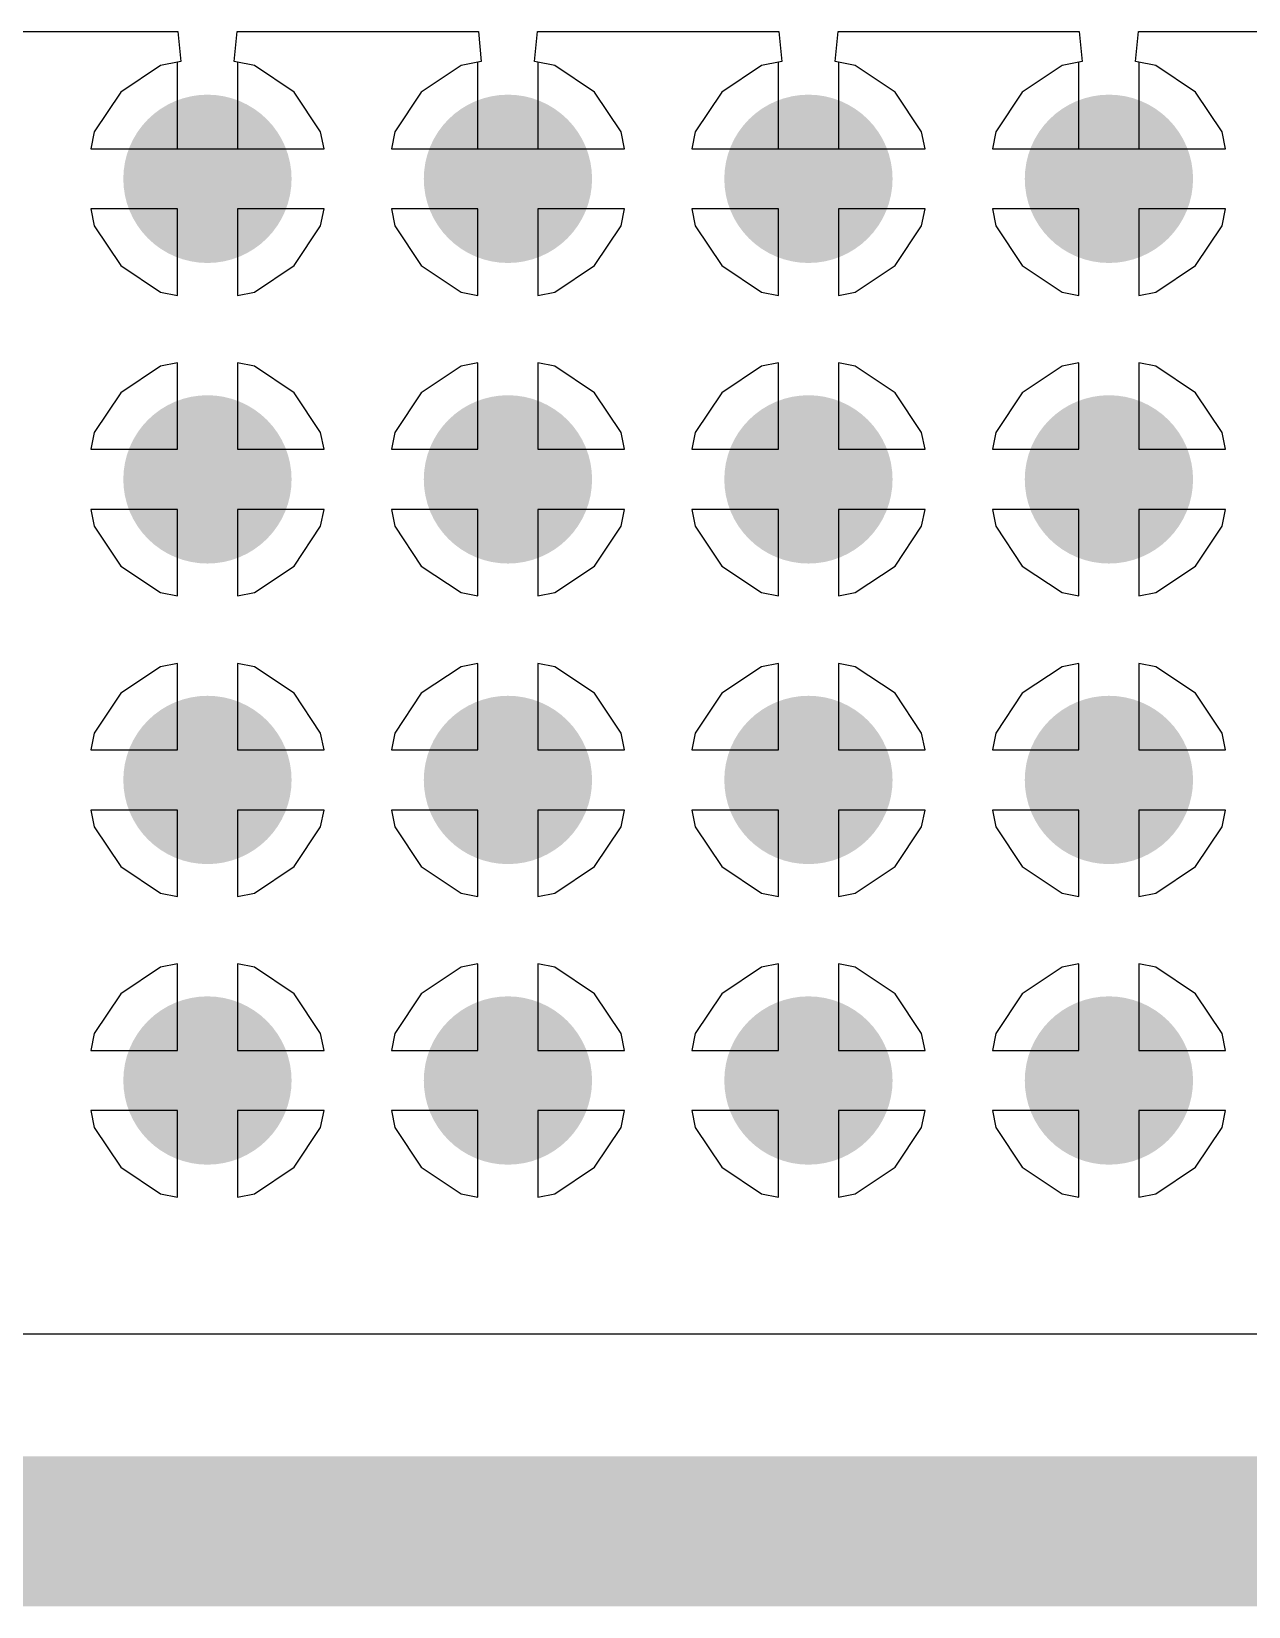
# Model space of a CAD drawing. Header units: millimetres. Extents: x 25 to 374, y 23 to 150.
# Drawn here: x 354.31 to 359.45, y 66.43 to 73.09 of the extents above; entities that cross this region are included whole.
import ezdxf

# ---------------------------------------------------------------- set-up
doc = ezdxf.new("R2010")
doc.units = ezdxf.units.MM
for name, color, linetype in [('BottomLayer', 5, 'Continuous'), ('BottomSolder', 6, 'Continuous'), ('MultiLayer', 9, 'Continuous'), ('TopLayer', 1, 'Continuous'), ('TopSolder', 216, 'Continuous'), ('ViaHoleLayer', 16, 'Continuous')]:
    doc.layers.add(name, color=color, linetype=linetype)

msp = doc.modelspace()

# ---------------------------------------------------------------- linework, layer by layer
at = {"layer": 'BottomLayer'}
for p, q in [((353.909, 73.0862), (354.9288, 73.0862)), ((354.9288, 73.0862), (354.9413, 72.9592)), ((355.1665, 72.9592), (355.179, 73.0862)), ((355.179, 73.0862), (356.1988, 73.0862)), ((356.1988, 73.0862), (356.2113, 72.9592)), ((356.4365, 72.9592), (356.449, 73.0862)), ((356.449, 73.0862), (357.4688, 73.0862)), ((357.4688, 73.0862), (357.4813, 72.9592)), ((357.7065, 72.9592), (357.719, 73.0862)), ((357.719, 73.0862), (358.7388, 73.0862)), ((358.7388, 73.0862), (358.7513, 72.9592)), ((358.9765, 72.9592), (358.989, 73.0862)), ((358.989, 73.0862), (360.0088, 73.0862)), ((354.8557, 72.9422), (354.6877, 72.8299)), ((354.9413, 72.9592), (354.8557, 72.9422)), ((355.2521, 72.9422), (355.1665, 72.9592)), ((355.4201, 72.8299), (355.2521, 72.9422)), ((356.1257, 72.9422), (355.9577, 72.8299)), ((356.2113, 72.9592), (356.1257, 72.9422)), ((356.5221, 72.9422), (356.4365, 72.9592)), ((356.6901, 72.8299), (356.5221, 72.9422)), ((357.3957, 72.9422), (357.2277, 72.8299)), ((357.4813, 72.9592), (357.3957, 72.9422)), ((357.7921, 72.9422), (357.7065, 72.9592)), ((357.9601, 72.8299), (357.7921, 72.9422)), ((358.6657, 72.9422), (358.4977, 72.8299)), ((358.7513, 72.9592), (358.6657, 72.9422)), ((359.0621, 72.9422), (358.9765, 72.9592)), ((359.2301, 72.8299), (359.0621, 72.9422)), ((354.6877, 72.8299), (354.5754, 72.6619)), ((355.5324, 72.6619), (355.4201, 72.8299)), ((355.9577, 72.8299), (355.8454, 72.6619)), ((356.8024, 72.6619), (356.6901, 72.8299)), ((357.2277, 72.8299), (357.1154, 72.6619)), ((358.0724, 72.6619), (357.9601, 72.8299)), ((358.4977, 72.8299), (358.3854, 72.6619)), ((359.3424, 72.6619), (359.2301, 72.8299)), ((354.5754, 72.6619), (354.5612, 72.5907)), ((355.5466, 72.5907), (355.5324, 72.6619)), ((355.8454, 72.6619), (355.8312, 72.5907)), ((356.8166, 72.5907), (356.8024, 72.6619)), ((357.1154, 72.6619), (357.1012, 72.5907)), ((358.0866, 72.5907), (358.0724, 72.6619)), ((358.3854, 72.6619), (358.3712, 72.5907)), ((359.3566, 72.5907), (359.3424, 72.6619)), ((354.5612, 72.5907), (355.5466, 72.5907)), ((355.8312, 72.5907), (356.8166, 72.5907)), ((357.1012, 72.5907), (358.0866, 72.5907)), ((358.3712, 72.5907), (359.3566, 72.5907)), ((354.9269, 72.3367), (354.5612, 72.3367)), ((354.5612, 72.3367), (354.5754, 72.2654)), ((354.9269, 71.971), (354.9269, 72.3367)), ((355.5466, 72.3367), (355.1809, 72.3367)), ((355.1809, 72.3367), (355.1809, 71.971)), ((355.5324, 72.2654), (355.5466, 72.3367)), ((356.1969, 72.3367), (355.8312, 72.3367)), ((355.8312, 72.3367), (355.8454, 72.2654)), ((356.1969, 71.971), (356.1969, 72.3367)), ((356.8166, 72.3367), (356.4509, 72.3367)), ((356.4509, 72.3367), (356.4509, 71.971)), ((356.8024, 72.2654), (356.8166, 72.3367)), ((357.4669, 72.3367), (357.1012, 72.3367)), ((357.1012, 72.3367), (357.1154, 72.2654)), ((357.4669, 71.971), (357.4669, 72.3367)), ((358.0866, 72.3367), (357.7209, 72.3367)), ((357.7209, 72.3367), (357.7209, 71.971)), ((358.0724, 72.2654), (358.0866, 72.3367)), ((358.7369, 72.3367), (358.3712, 72.3367)), ((358.3712, 72.3367), (358.3854, 72.2654)), ((358.7369, 71.971), (358.7369, 72.3367)), ((359.3566, 72.3367), (358.9909, 72.3367)), ((358.9909, 72.3367), (358.9909, 71.971)), ((359.3424, 72.2654), (359.3566, 72.3367)), ((354.5754, 72.2654), (354.6877, 72.0974)), ((355.4201, 72.0974), (355.5324, 72.2654)), ((355.8454, 72.2654), (355.9577, 72.0974)), ((356.6901, 72.0974), (356.8024, 72.2654)), ((357.1154, 72.2654), (357.2277, 72.0974)), ((357.9601, 72.0974), (358.0724, 72.2654)), ((358.3854, 72.2654), (358.4977, 72.0974)), ((359.2301, 72.0974), (359.3424, 72.2654)), ((354.6877, 72.0974), (354.8557, 71.9851)), ((355.2521, 71.9851), (355.4201, 72.0974)), ((355.9577, 72.0974), (356.1257, 71.9851)), ((356.5221, 71.9851), (356.6901, 72.0974)), ((357.2277, 72.0974), (357.3957, 71.9851)), ((357.7921, 71.9851), (357.9601, 72.0974)), ((358.4977, 72.0974), (358.6657, 71.9851)), ((359.0621, 71.9851), (359.2301, 72.0974)), ((354.8557, 71.9851), (354.9269, 71.971)), ((355.1809, 71.971), (355.2521, 71.9851)), ((356.1257, 71.9851), (356.1969, 71.971)), ((356.4509, 71.971), (356.5221, 71.9851)), ((357.3957, 71.9851), (357.4669, 71.971)), ((357.7209, 71.971), (357.7921, 71.9851)), ((358.6657, 71.9851), (358.7369, 71.971)), ((358.9909, 71.971), (359.0621, 71.9851)), ((354.9269, 71.6864), (354.8557, 71.6722)), ((354.9269, 71.3207), (354.9269, 71.6864)), ((355.2521, 71.6722), (355.1809, 71.6864)), ((355.1809, 71.6864), (355.1809, 71.3207)), ((356.1969, 71.6864), (356.1257, 71.6722)), ((356.1969, 71.3207), (356.1969, 71.6864)), ((356.5221, 71.6722), (356.4509, 71.6864)), ((356.4509, 71.6864), (356.4509, 71.3207)), ((357.4669, 71.6864), (357.3957, 71.6722)), ((357.4669, 71.3207), (357.4669, 71.6864)), ((357.7921, 71.6722), (357.7209, 71.6864)), ((357.7209, 71.6864), (357.7209, 71.3207)), ((358.7369, 71.6864), (358.6657, 71.6722)), ((358.7369, 71.3207), (358.7369, 71.6864)), ((359.0621, 71.6722), (358.9909, 71.6864)), ((358.9909, 71.6864), (358.9909, 71.3207)), ((354.8557, 71.6722), (354.6877, 71.5599)), ((355.4201, 71.5599), (355.2521, 71.6722)), ((356.1257, 71.6722), (355.9577, 71.5599)), ((356.6901, 71.5599), (356.5221, 71.6722)), ((357.3957, 71.6722), (357.2277, 71.5599)), ((357.9601, 71.5599), (357.7921, 71.6722)), ((358.6657, 71.6722), (358.4977, 71.5599)), ((359.2301, 71.5599), (359.0621, 71.6722)), ((354.6877, 71.5599), (354.5754, 71.3919)), ((355.5324, 71.3919), (355.4201, 71.5599)), ((355.9577, 71.5599), (355.8454, 71.3919)), ((356.8024, 71.3919), (356.6901, 71.5599)), ((357.2277, 71.5599), (357.1154, 71.3919)), ((358.0724, 71.3919), (357.9601, 71.5599)), ((358.4977, 71.5599), (358.3854, 71.3919)), ((359.3424, 71.3919), (359.2301, 71.5599)), ((354.5754, 71.3919), (354.5612, 71.3207)), ((355.5466, 71.3207), (355.5324, 71.3919)), ((355.8454, 71.3919), (355.8312, 71.3207)), ((356.8166, 71.3207), (356.8024, 71.3919)), ((357.1154, 71.3919), (357.1012, 71.3207)), ((358.0866, 71.3207), (358.0724, 71.3919)), ((358.3854, 71.3919), (358.3712, 71.3207)), ((359.3566, 71.3207), (359.3424, 71.3919)), ((354.5612, 71.3207), (354.9269, 71.3207)), ((355.1809, 71.3207), (355.5466, 71.3207)), ((355.8312, 71.3207), (356.1969, 71.3207)), ((356.4509, 71.3207), (356.8166, 71.3207)), ((357.1012, 71.3207), (357.4669, 71.3207)), ((357.7209, 71.3207), (358.0866, 71.3207)), ((358.3712, 71.3207), (358.7369, 71.3207)), ((358.9909, 71.3207), (359.3566, 71.3207)), ((354.9269, 71.0667), (354.5612, 71.0667)), ((354.5612, 71.0667), (354.5754, 70.9954)), ((354.9269, 70.701), (354.9269, 71.0667)), ((355.5466, 71.0667), (355.1809, 71.0667)), ((355.1809, 71.0667), (355.1809, 70.701)), ((355.5324, 70.9954), (355.5466, 71.0667)), ((356.1969, 71.0667), (355.8312, 71.0667)), ((355.8312, 71.0667), (355.8454, 70.9954)), ((356.1969, 70.701), (356.1969, 71.0667)), ((356.8166, 71.0667), (356.4509, 71.0667)), ((356.4509, 71.0667), (356.4509, 70.701)), ((356.8024, 70.9954), (356.8166, 71.0667)), ((357.4669, 71.0667), (357.1012, 71.0667)), ((357.1012, 71.0667), (357.1154, 70.9954)), ((357.4669, 70.701), (357.4669, 71.0667)), ((358.0866, 71.0667), (357.7209, 71.0667)), ((357.7209, 71.0667), (357.7209, 70.701)), ((358.0724, 70.9954), (358.0866, 71.0667)), ((358.7369, 71.0667), (358.3712, 71.0667)), ((358.3712, 71.0667), (358.3854, 70.9954)), ((358.7369, 70.701), (358.7369, 71.0667)), ((359.3566, 71.0667), (358.9909, 71.0667)), ((358.9909, 71.0667), (358.9909, 70.701)), ((359.3424, 70.9954), (359.3566, 71.0667)), ((354.5754, 70.9954), (354.6877, 70.8274)), ((355.4201, 70.8274), (355.5324, 70.9954)), ((355.8454, 70.9954), (355.9577, 70.8274)), ((356.6901, 70.8274), (356.8024, 70.9954)), ((357.1154, 70.9954), (357.2277, 70.8274)), ((357.9601, 70.8274), (358.0724, 70.9954)), ((358.3854, 70.9954), (358.4977, 70.8274)), ((359.2301, 70.8274), (359.3424, 70.9954)), ((354.6877, 70.8274), (354.8557, 70.7151)), ((355.2521, 70.7151), (355.4201, 70.8274)), ((355.9577, 70.8274), (356.1257, 70.7151)), ((356.5221, 70.7151), (356.6901, 70.8274)), ((357.2277, 70.8274), (357.3957, 70.7151)), ((357.7921, 70.7151), (357.9601, 70.8274)), ((358.4977, 70.8274), (358.6657, 70.7151)), ((359.0621, 70.7151), (359.2301, 70.8274)), ((354.8557, 70.7151), (354.9269, 70.701)), ((355.1809, 70.701), (355.2521, 70.7151)), ((356.1257, 70.7151), (356.1969, 70.701)), ((356.4509, 70.701), (356.5221, 70.7151)), ((357.3957, 70.7151), (357.4669, 70.701)), ((357.7209, 70.701), (357.7921, 70.7151)), ((358.6657, 70.7151), (358.7369, 70.701)), ((358.9909, 70.701), (359.0621, 70.7151)), ((354.9269, 70.4164), (354.8557, 70.4022)), ((354.9269, 70.0507), (354.9269, 70.4164)), ((355.2521, 70.4022), (355.1809, 70.4164)), ((355.1809, 70.4164), (355.1809, 70.0507)), ((356.1969, 70.4164), (356.1257, 70.4022)), ((356.1969, 70.0507), (356.1969, 70.4164)), ((356.5221, 70.4022), (356.4509, 70.4164)), ((356.4509, 70.4164), (356.4509, 70.0507)), ((357.4669, 70.4164), (357.3957, 70.4022)), ((357.4669, 70.0507), (357.4669, 70.4164)), ((357.7921, 70.4022), (357.7209, 70.4164)), ((357.7209, 70.4164), (357.7209, 70.0507)), ((358.7369, 70.4164), (358.6657, 70.4022)), ((358.7369, 70.0507), (358.7369, 70.4164)), ((359.0621, 70.4022), (358.9909, 70.4164)), ((358.9909, 70.4164), (358.9909, 70.0507)), ((354.8557, 70.4022), (354.6877, 70.2899)), ((355.4201, 70.2899), (355.2521, 70.4022)), ((356.1257, 70.4022), (355.9577, 70.2899)), ((356.6901, 70.2899), (356.5221, 70.4022)), ((357.3957, 70.4022), (357.2277, 70.2899)), ((357.9601, 70.2899), (357.7921, 70.4022)), ((358.6657, 70.4022), (358.4977, 70.2899)), ((359.2301, 70.2899), (359.0621, 70.4022)), ((354.6877, 70.2899), (354.5754, 70.1219)), ((355.5324, 70.1219), (355.4201, 70.2899)), ((355.9577, 70.2899), (355.8454, 70.1219)), ((356.8024, 70.1219), (356.6901, 70.2899)), ((357.2277, 70.2899), (357.1154, 70.1219)), ((358.0724, 70.1219), (357.9601, 70.2899)), ((358.4977, 70.2899), (358.3854, 70.1219)), ((359.3424, 70.1219), (359.2301, 70.2899)), ((354.5754, 70.1219), (354.5612, 70.0507)), ((355.5466, 70.0507), (355.5324, 70.1219)), ((355.8454, 70.1219), (355.8312, 70.0507)), ((356.8166, 70.0507), (356.8024, 70.1219)), ((357.1154, 70.1219), (357.1012, 70.0507)), ((358.0866, 70.0507), (358.0724, 70.1219)), ((358.3854, 70.1219), (358.3712, 70.0507)), ((359.3566, 70.0507), (359.3424, 70.1219)), ((354.5612, 70.0507), (354.9269, 70.0507)), ((355.1809, 70.0507), (355.5466, 70.0507)), ((355.8312, 70.0507), (356.1969, 70.0507)), ((356.4509, 70.0507), (356.8166, 70.0507)), ((357.1012, 70.0507), (357.4669, 70.0507)), ((357.7209, 70.0507), (358.0866, 70.0507)), ((358.3712, 70.0507), (358.7369, 70.0507)), ((358.9909, 70.0507), (359.3566, 70.0507)), ((354.9269, 69.7967), (354.5612, 69.7967)), ((354.5612, 69.7967), (354.5754, 69.7254)), ((354.9269, 69.431), (354.9269, 69.7967)), ((355.5466, 69.7967), (355.1809, 69.7967)), ((355.1809, 69.7967), (355.1809, 69.431)), ((355.5324, 69.7254), (355.5466, 69.7967)), ((356.1969, 69.7967), (355.8312, 69.7967)), ((355.8312, 69.7967), (355.8454, 69.7254)), ((356.1969, 69.431), (356.1969, 69.7967)), ((356.8166, 69.7967), (356.4509, 69.7967)), ((356.4509, 69.7967), (356.4509, 69.431)), ((356.8024, 69.7254), (356.8166, 69.7967)), ((357.4669, 69.7967), (357.1012, 69.7967)), ((357.1012, 69.7967), (357.1154, 69.7254)), ((357.4669, 69.431), (357.4669, 69.7967)), ((358.0866, 69.7967), (357.7209, 69.7967)), ((357.7209, 69.7967), (357.7209, 69.431)), ((358.0724, 69.7254), (358.0866, 69.7967)), ((358.7369, 69.7967), (358.3712, 69.7967)), ((358.3712, 69.7967), (358.3854, 69.7254)), ((358.7369, 69.431), (358.7369, 69.7967)), ((359.3566, 69.7967), (358.9909, 69.7967)), ((358.9909, 69.7967), (358.9909, 69.431)), ((359.3424, 69.7254), (359.3566, 69.7967)), ((354.5754, 69.7254), (354.6877, 69.5574)), ((355.4201, 69.5574), (355.5324, 69.7254)), ((355.8454, 69.7254), (355.9577, 69.5574)), ((356.6901, 69.5574), (356.8024, 69.7254)), ((357.1154, 69.7254), (357.2277, 69.5574)), ((357.9601, 69.5574), (358.0724, 69.7254)), ((358.3854, 69.7254), (358.4977, 69.5574)), ((359.2301, 69.5574), (359.3424, 69.7254)), ((354.6877, 69.5574), (354.8557, 69.4451)), ((355.2521, 69.4451), (355.4201, 69.5574)), ((355.9577, 69.5574), (356.1257, 69.4451)), ((356.5221, 69.4451), (356.6901, 69.5574)), ((357.2277, 69.5574), (357.3957, 69.4451)), ((357.7921, 69.4451), (357.9601, 69.5574)), ((358.4977, 69.5574), (358.6657, 69.4451)), ((359.0621, 69.4451), (359.2301, 69.5574)), ((354.8557, 69.4451), (354.9269, 69.431)), ((355.1809, 69.431), (355.2521, 69.4451)), ((356.1257, 69.4451), (356.1969, 69.431)), ((356.4509, 69.431), (356.5221, 69.4451)), ((357.3957, 69.4451), (357.4669, 69.431)), ((357.7209, 69.431), (357.7921, 69.4451)), ((358.6657, 69.4451), (358.7369, 69.431)), ((358.9909, 69.431), (359.0621, 69.4451)), ((354.9269, 69.1464), (354.8557, 69.1322)), ((354.9269, 68.7807), (354.9269, 69.1464)), ((355.2521, 69.1322), (355.1809, 69.1464)), ((355.1809, 69.1464), (355.1809, 68.7807)), ((356.1969, 69.1464), (356.1257, 69.1322)), ((356.1969, 68.7807), (356.1969, 69.1464)), ((356.5221, 69.1322), (356.4509, 69.1464)), ((356.4509, 69.1464), (356.4509, 68.7807)), ((357.4669, 69.1464), (357.3957, 69.1322)), ((357.4669, 68.7807), (357.4669, 69.1464)), ((357.7921, 69.1322), (357.7209, 69.1464)), ((357.7209, 69.1464), (357.7209, 68.7807)), ((358.7369, 69.1464), (358.6657, 69.1322)), ((358.7369, 68.7807), (358.7369, 69.1464)), ((359.0621, 69.1322), (358.9909, 69.1464)), ((358.9909, 69.1464), (358.9909, 68.7807)), ((354.8557, 69.1322), (354.6877, 69.0199)), ((355.4201, 69.0199), (355.2521, 69.1322)), ((356.1257, 69.1322), (355.9577, 69.0199)), ((356.6901, 69.0199), (356.5221, 69.1322)), ((357.3957, 69.1322), (357.2277, 69.0199)), ((357.9601, 69.0199), (357.7921, 69.1322)), ((358.6657, 69.1322), (358.4977, 69.0199)), ((359.2301, 69.0199), (359.0621, 69.1322)), ((354.6877, 69.0199), (354.5754, 68.8519)), ((355.5324, 68.8519), (355.4201, 69.0199)), ((355.9577, 69.0199), (355.8454, 68.8519)), ((356.8024, 68.8519), (356.6901, 69.0199)), ((357.2277, 69.0199), (357.1154, 68.8519)), ((358.0724, 68.8519), (357.9601, 69.0199)), ((358.4977, 69.0199), (358.3854, 68.8519)), ((359.3424, 68.8519), (359.2301, 69.0199)), ((354.5754, 68.8519), (354.5612, 68.7807)), ((355.5466, 68.7807), (355.5324, 68.8519)), ((355.8454, 68.8519), (355.8312, 68.7807)), ((356.8166, 68.7807), (356.8024, 68.8519)), ((357.1154, 68.8519), (357.1012, 68.7807)), ((358.0866, 68.7807), (358.0724, 68.8519)), ((358.3854, 68.8519), (358.3712, 68.7807)), ((359.3566, 68.7807), (359.3424, 68.8519)), ((354.5612, 68.7807), (354.9269, 68.7807)), ((355.1809, 68.7807), (355.5466, 68.7807)), ((355.8312, 68.7807), (356.1969, 68.7807)), ((356.4509, 68.7807), (356.8166, 68.7807)), ((357.1012, 68.7807), (357.4669, 68.7807)), ((357.7209, 68.7807), (358.0866, 68.7807)), ((358.3712, 68.7807), (358.7369, 68.7807)), ((358.9909, 68.7807), (359.3566, 68.7807)), ((354.9269, 68.5267), (354.5612, 68.5267)), ((354.5612, 68.5267), (354.5754, 68.4554)), ((354.9269, 68.161), (354.9269, 68.5267)), ((355.5466, 68.5267), (355.1809, 68.5267)), ((355.1809, 68.5267), (355.1809, 68.161)), ((355.5324, 68.4554), (355.5466, 68.5267)), ((356.1969, 68.5267), (355.8312, 68.5267)), ((355.8312, 68.5267), (355.8454, 68.4554)), ((356.1969, 68.161), (356.1969, 68.5267)), ((356.8166, 68.5267), (356.4509, 68.5267)), ((356.4509, 68.5267), (356.4509, 68.161)), ((356.8024, 68.4554), (356.8166, 68.5267)), ((357.4669, 68.5267), (357.1012, 68.5267)), ((357.1012, 68.5267), (357.1154, 68.4554)), ((357.4669, 68.161), (357.4669, 68.5267)), ((358.0866, 68.5267), (357.7209, 68.5267)), ((357.7209, 68.5267), (357.7209, 68.161)), ((358.0724, 68.4554), (358.0866, 68.5267)), ((358.7369, 68.5267), (358.3712, 68.5267)), ((358.3712, 68.5267), (358.3854, 68.4554)), ((358.7369, 68.161), (358.7369, 68.5267)), ((359.3566, 68.5267), (358.9909, 68.5267)), ((358.9909, 68.5267), (358.9909, 68.161)), ((359.3424, 68.4554), (359.3566, 68.5267)), ((354.5754, 68.4554), (354.6877, 68.2874)), ((355.4201, 68.2874), (355.5324, 68.4554)), ((355.8454, 68.4554), (355.9577, 68.2874)), ((356.6901, 68.2874), (356.8024, 68.4554)), ((357.1154, 68.4554), (357.2277, 68.2874)), ((357.9601, 68.2874), (358.0724, 68.4554)), ((358.3854, 68.4554), (358.4977, 68.2874)), ((359.2301, 68.2874), (359.3424, 68.4554)), ((354.6877, 68.2874), (354.8557, 68.1751)), ((355.2521, 68.1751), (355.4201, 68.2874)), ((355.9577, 68.2874), (356.1257, 68.1751)), ((356.5221, 68.1751), (356.6901, 68.2874)), ((357.2277, 68.2874), (357.3957, 68.1751)), ((357.7921, 68.1751), (357.9601, 68.2874)), ((358.4977, 68.2874), (358.6657, 68.1751)), ((359.0621, 68.1751), (359.2301, 68.2874)), ((354.8557, 68.1751), (354.9269, 68.161)), ((355.1809, 68.161), (355.2521, 68.1751)), ((356.1257, 68.1751), (356.1969, 68.161)), ((356.4509, 68.161), (356.5221, 68.1751)), ((357.3957, 68.1751), (357.4669, 68.161)), ((357.7209, 68.161), (357.7921, 68.1751)), ((358.6657, 68.1751), (358.7369, 68.161)), ((358.9909, 68.161), (359.0621, 68.1751)), ((364.869, 67.5813), (336.6028, 67.5813))]:
    msp.add_line(p, q, dxfattribs=at)
at = {"layer": 'BottomLayer', "const_width": 0.254}
for points in [[(354.9269, 72.4637, 1), (355.1809, 72.4637, 1)], [(356.1969, 72.4637, 1), (356.4509, 72.4637, 1)], [(357.4669, 72.4637, 1), (357.7209, 72.4637, 1)], [(358.7369, 72.4637, 1), (358.9909, 72.4637, 1)], [(354.9269, 71.1937, 1), (355.1809, 71.1937, 1)], [(356.1969, 71.1937, 1), (356.4509, 71.1937, 1)], [(357.4669, 71.1937, 1), (357.7209, 71.1937, 1)], [(358.7369, 71.1937, 1), (358.9909, 71.1937, 1)], [(354.9269, 69.9237, 1), (355.1809, 69.9237, 1)], [(356.1969, 69.9237, 1), (356.4509, 69.9237, 1)], [(357.4669, 69.9237, 1), (357.7209, 69.9237, 1)], [(358.7369, 69.9237, 1), (358.9909, 69.9237, 1)], [(354.9269, 68.6537, 1), (355.1809, 68.6537, 1)], [(356.1969, 68.6537, 1), (356.4509, 68.6537, 1)], [(357.4669, 68.6537, 1), (357.7209, 68.6537, 1)], [(358.7369, 68.6537, 1), (358.9909, 68.6537, 1)]]:
    msp.add_lwpolyline(points, format="xyb", close=True, dxfattribs=at)
at = {"layer": 'BottomLayer', "const_width": 0.635}
msp.add_lwpolyline([(336.2579, 66.7487), (365.2139, 66.7487)], dxfattribs=at)
at = {"layer": 'BottomSolder', "const_width": 0.3556}
for points in [[(354.8761, 72.4637, 1), (355.2317, 72.4637, 1)], [(356.1461, 72.4637, 1), (356.5017, 72.4637, 1)], [(357.4161, 72.4637, 1), (357.7717, 72.4637, 1)], [(358.6861, 72.4637, 1), (359.0417, 72.4637, 1)], [(354.8761, 71.1937, 1), (355.2317, 71.1937, 1)], [(356.1461, 71.1937, 1), (356.5017, 71.1937, 1)], [(357.4161, 71.1937, 1), (357.7717, 71.1937, 1)], [(358.6861, 71.1937, 1), (359.0417, 71.1937, 1)], [(354.8761, 69.9237, 1), (355.2317, 69.9237, 1)], [(356.1461, 69.9237, 1), (356.5017, 69.9237, 1)], [(357.4161, 69.9237, 1), (357.7717, 69.9237, 1)], [(358.6861, 69.9237, 1), (359.0417, 69.9237, 1)], [(354.8761, 68.6537, 1), (355.2317, 68.6537, 1)], [(356.1461, 68.6537, 1), (356.5017, 68.6537, 1)], [(357.4161, 68.6537, 1), (357.7717, 68.6537, 1)], [(358.6861, 68.6537, 1), (359.0417, 68.6537, 1)]]:
    msp.add_lwpolyline(points, format="xyb", close=True, dxfattribs=at)
at = {"layer": 'MultiLayer', "const_width": 0.254}
for points in [[(354.9269, 72.4637, 1), (355.1809, 72.4637, 1)], [(356.1969, 72.4637, 1), (356.4509, 72.4637, 1)], [(357.4669, 72.4637, 1), (357.7209, 72.4637, 1)], [(358.7369, 72.4637, 1), (358.9909, 72.4637, 1)], [(354.9269, 71.1937, 1), (355.1809, 71.1937, 1)], [(356.1969, 71.1937, 1), (356.4509, 71.1937, 1)], [(357.4669, 71.1937, 1), (357.7209, 71.1937, 1)], [(358.7369, 71.1937, 1), (358.9909, 71.1937, 1)], [(354.9269, 69.9237, 1), (355.1809, 69.9237, 1)], [(356.1969, 69.9237, 1), (356.4509, 69.9237, 1)], [(357.4669, 69.9237, 1), (357.7209, 69.9237, 1)], [(358.7369, 69.9237, 1), (358.9909, 69.9237, 1)], [(354.9269, 68.6537, 1), (355.1809, 68.6537, 1)], [(356.1969, 68.6537, 1), (356.4509, 68.6537, 1)], [(357.4669, 68.6537, 1), (357.7209, 68.6537, 1)], [(358.7369, 68.6537, 1), (358.9909, 68.6537, 1)]]:
    msp.add_lwpolyline(points, format="xyb", close=True, dxfattribs=at)
at = {"layer": 'TopLayer'}
for p, q in [((354.8557, 72.9422), (354.6877, 72.8299)), ((354.9269, 72.9564), (354.8557, 72.9422)), ((354.9269, 72.5907), (354.9269, 72.9564)), ((355.2521, 72.9422), (355.1809, 72.9564)), ((355.1809, 72.9564), (355.1809, 72.5907)), ((355.4201, 72.8299), (355.2521, 72.9422)), ((356.1257, 72.9422), (355.9577, 72.8299)), ((356.1969, 72.9564), (356.1257, 72.9422)), ((356.1969, 72.5907), (356.1969, 72.9564)), ((356.5221, 72.9422), (356.4509, 72.9564)), ((356.4509, 72.9564), (356.4509, 72.5907)), ((356.6901, 72.8299), (356.5221, 72.9422)), ((357.3957, 72.9422), (357.2277, 72.8299)), ((357.4669, 72.9564), (357.3957, 72.9422)), ((357.4669, 72.5907), (357.4669, 72.9564)), ((357.7921, 72.9422), (357.7209, 72.9564)), ((357.7209, 72.9564), (357.7209, 72.5907)), ((357.9601, 72.8299), (357.7921, 72.9422)), ((358.6657, 72.9422), (358.4977, 72.8299)), ((358.7369, 72.9564), (358.6657, 72.9422)), ((358.7369, 72.5907), (358.7369, 72.9564)), ((359.0621, 72.9422), (358.9909, 72.9564)), ((358.9909, 72.9564), (358.9909, 72.5907)), ((359.2301, 72.8299), (359.0621, 72.9422)), ((354.6877, 72.8299), (354.5754, 72.6619)), ((355.5324, 72.6619), (355.4201, 72.8299)), ((355.9577, 72.8299), (355.8454, 72.6619)), ((356.8024, 72.6619), (356.6901, 72.8299)), ((357.2277, 72.8299), (357.1154, 72.6619)), ((358.0724, 72.6619), (357.9601, 72.8299)), ((358.4977, 72.8299), (358.3854, 72.6619)), ((359.3424, 72.6619), (359.2301, 72.8299)), ((354.5754, 72.6619), (354.5612, 72.5907)), ((355.5466, 72.5907), (355.5324, 72.6619)), ((355.8454, 72.6619), (355.8312, 72.5907)), ((356.8166, 72.5907), (356.8024, 72.6619)), ((357.1154, 72.6619), (357.1012, 72.5907)), ((358.0866, 72.5907), (358.0724, 72.6619)), ((358.3854, 72.6619), (358.3712, 72.5907)), ((359.3566, 72.5907), (359.3424, 72.6619)), ((354.5612, 72.5907), (354.9269, 72.5907)), ((355.1809, 72.5907), (355.5466, 72.5907)), ((355.8312, 72.5907), (356.1969, 72.5907)), ((356.4509, 72.5907), (356.8166, 72.5907)), ((357.1012, 72.5907), (357.4669, 72.5907)), ((357.7209, 72.5907), (358.0866, 72.5907)), ((358.3712, 72.5907), (358.7369, 72.5907)), ((358.9909, 72.5907), (359.3566, 72.5907)), ((354.9269, 72.3367), (354.5612, 72.3367)), ((354.5612, 72.3367), (354.5754, 72.2654)), ((354.9269, 71.971), (354.9269, 72.3367)), ((355.5466, 72.3367), (355.1809, 72.3367)), ((355.1809, 72.3367), (355.1809, 71.971)), ((355.5324, 72.2654), (355.5466, 72.3367)), ((356.1969, 72.3367), (355.8312, 72.3367)), ((355.8312, 72.3367), (355.8454, 72.2654)), ((356.1969, 71.971), (356.1969, 72.3367)), ((356.8166, 72.3367), (356.4509, 72.3367)), ((356.4509, 72.3367), (356.4509, 71.971)), ((356.8024, 72.2654), (356.8166, 72.3367)), ((357.4669, 72.3367), (357.1012, 72.3367)), ((357.1012, 72.3367), (357.1154, 72.2654)), ((357.4669, 71.971), (357.4669, 72.3367)), ((358.0866, 72.3367), (357.7209, 72.3367)), ((357.7209, 72.3367), (357.7209, 71.971)), ((358.0724, 72.2654), (358.0866, 72.3367)), ((358.7369, 72.3367), (358.3712, 72.3367)), ((358.3712, 72.3367), (358.3854, 72.2654)), ((358.7369, 71.971), (358.7369, 72.3367)), ((359.3566, 72.3367), (358.9909, 72.3367)), ((358.9909, 72.3367), (358.9909, 71.971)), ((359.3424, 72.2654), (359.3566, 72.3367)), ((354.5754, 72.2654), (354.6877, 72.0974)), ((355.4201, 72.0974), (355.5324, 72.2654)), ((355.8454, 72.2654), (355.9577, 72.0974)), ((356.6901, 72.0974), (356.8024, 72.2654)), ((357.1154, 72.2654), (357.2277, 72.0974)), ((357.9601, 72.0974), (358.0724, 72.2654)), ((358.3854, 72.2654), (358.4977, 72.0974)), ((359.2301, 72.0974), (359.3424, 72.2654)), ((354.6877, 72.0974), (354.8557, 71.9851)), ((355.2521, 71.9851), (355.4201, 72.0974)), ((355.9577, 72.0974), (356.1257, 71.9851)), ((356.5221, 71.9851), (356.6901, 72.0974)), ((357.2277, 72.0974), (357.3957, 71.9851)), ((357.7921, 71.9851), (357.9601, 72.0974)), ((358.4977, 72.0974), (358.6657, 71.9851)), ((359.0621, 71.9851), (359.2301, 72.0974)), ((354.8557, 71.9851), (354.9269, 71.971)), ((355.1809, 71.971), (355.2521, 71.9851)), ((356.1257, 71.9851), (356.1969, 71.971)), ((356.4509, 71.971), (356.5221, 71.9851)), ((357.3957, 71.9851), (357.4669, 71.971)), ((357.7209, 71.971), (357.7921, 71.9851)), ((358.6657, 71.9851), (358.7369, 71.971)), ((358.9909, 71.971), (359.0621, 71.9851)), ((354.9269, 71.6864), (354.8557, 71.6722)), ((354.9269, 71.3207), (354.9269, 71.6864)), ((355.2521, 71.6722), (355.1809, 71.6864)), ((355.1809, 71.6864), (355.1809, 71.3207)), ((356.1969, 71.6864), (356.1257, 71.6722)), ((356.1969, 71.3207), (356.1969, 71.6864)), ((356.5221, 71.6722), (356.4509, 71.6864)), ((356.4509, 71.6864), (356.4509, 71.3207)), ((357.4669, 71.6864), (357.3957, 71.6722)), ((357.4669, 71.3207), (357.4669, 71.6864)), ((357.7921, 71.6722), (357.7209, 71.6864)), ((357.7209, 71.6864), (357.7209, 71.3207)), ((358.7369, 71.6864), (358.6657, 71.6722)), ((358.7369, 71.3207), (358.7369, 71.6864)), ((359.0621, 71.6722), (358.9909, 71.6864)), ((358.9909, 71.6864), (358.9909, 71.3207)), ((354.8557, 71.6722), (354.6877, 71.5599)), ((355.4201, 71.5599), (355.2521, 71.6722)), ((356.1257, 71.6722), (355.9577, 71.5599)), ((356.6901, 71.5599), (356.5221, 71.6722)), ((357.3957, 71.6722), (357.2277, 71.5599)), ((357.9601, 71.5599), (357.7921, 71.6722)), ((358.6657, 71.6722), (358.4977, 71.5599)), ((359.2301, 71.5599), (359.0621, 71.6722)), ((354.6877, 71.5599), (354.5754, 71.3919)), ((355.5324, 71.3919), (355.4201, 71.5599)), ((355.9577, 71.5599), (355.8454, 71.3919)), ((356.8024, 71.3919), (356.6901, 71.5599)), ((357.2277, 71.5599), (357.1154, 71.3919)), ((358.0724, 71.3919), (357.9601, 71.5599)), ((358.4977, 71.5599), (358.3854, 71.3919)), ((359.3424, 71.3919), (359.2301, 71.5599)), ((354.5754, 71.3919), (354.5612, 71.3207)), ((355.5466, 71.3207), (355.5324, 71.3919)), ((355.8454, 71.3919), (355.8312, 71.3207)), ((356.8166, 71.3207), (356.8024, 71.3919)), ((357.1154, 71.3919), (357.1012, 71.3207)), ((358.0866, 71.3207), (358.0724, 71.3919)), ((358.3854, 71.3919), (358.3712, 71.3207)), ((359.3566, 71.3207), (359.3424, 71.3919)), ((354.5612, 71.3207), (354.9269, 71.3207)), ((355.1809, 71.3207), (355.5466, 71.3207)), ((355.8312, 71.3207), (356.1969, 71.3207)), ((356.4509, 71.3207), (356.8166, 71.3207)), ((357.1012, 71.3207), (357.4669, 71.3207)), ((357.7209, 71.3207), (358.0866, 71.3207)), ((358.3712, 71.3207), (358.7369, 71.3207)), ((358.9909, 71.3207), (359.3566, 71.3207)), ((354.9269, 71.0667), (354.5612, 71.0667)), ((354.5612, 71.0667), (354.5754, 70.9954)), ((354.9269, 70.701), (354.9269, 71.0667)), ((355.5466, 71.0667), (355.1809, 71.0667)), ((355.1809, 71.0667), (355.1809, 70.701)), ((355.5324, 70.9954), (355.5466, 71.0667)), ((356.1969, 71.0667), (355.8312, 71.0667)), ((355.8312, 71.0667), (355.8454, 70.9954)), ((356.1969, 70.701), (356.1969, 71.0667)), ((356.8166, 71.0667), (356.4509, 71.0667)), ((356.4509, 71.0667), (356.4509, 70.701)), ((356.8024, 70.9954), (356.8166, 71.0667)), ((357.4669, 71.0667), (357.1012, 71.0667)), ((357.1012, 71.0667), (357.1154, 70.9954)), ((357.4669, 70.701), (357.4669, 71.0667)), ((358.0866, 71.0667), (357.7209, 71.0667)), ((357.7209, 71.0667), (357.7209, 70.701)), ((358.0724, 70.9954), (358.0866, 71.0667)), ((358.7369, 71.0667), (358.3712, 71.0667)), ((358.3712, 71.0667), (358.3854, 70.9954)), ((358.7369, 70.701), (358.7369, 71.0667)), ((359.3566, 71.0667), (358.9909, 71.0667)), ((358.9909, 71.0667), (358.9909, 70.701)), ((359.3424, 70.9954), (359.3566, 71.0667)), ((354.5754, 70.9954), (354.6877, 70.8274)), ((355.4201, 70.8274), (355.5324, 70.9954)), ((355.8454, 70.9954), (355.9577, 70.8274)), ((356.6901, 70.8274), (356.8024, 70.9954)), ((357.1154, 70.9954), (357.2277, 70.8274)), ((357.9601, 70.8274), (358.0724, 70.9954)), ((358.3854, 70.9954), (358.4977, 70.8274)), ((359.2301, 70.8274), (359.3424, 70.9954)), ((354.6877, 70.8274), (354.8557, 70.7151)), ((355.2521, 70.7151), (355.4201, 70.8274)), ((355.9577, 70.8274), (356.1257, 70.7151)), ((356.5221, 70.7151), (356.6901, 70.8274)), ((357.2277, 70.8274), (357.3957, 70.7151)), ((357.7921, 70.7151), (357.9601, 70.8274)), ((358.4977, 70.8274), (358.6657, 70.7151)), ((359.0621, 70.7151), (359.2301, 70.8274)), ((354.8557, 70.7151), (354.9269, 70.701)), ((355.1809, 70.701), (355.2521, 70.7151)), ((356.1257, 70.7151), (356.1969, 70.701)), ((356.4509, 70.701), (356.5221, 70.7151)), ((357.3957, 70.7151), (357.4669, 70.701)), ((357.7209, 70.701), (357.7921, 70.7151)), ((358.6657, 70.7151), (358.7369, 70.701)), ((358.9909, 70.701), (359.0621, 70.7151)), ((354.9269, 70.4164), (354.8557, 70.4022)), ((354.9269, 70.0507), (354.9269, 70.4164)), ((355.2521, 70.4022), (355.1809, 70.4164)), ((355.1809, 70.4164), (355.1809, 70.0507)), ((356.1969, 70.4164), (356.1257, 70.4022)), ((356.1969, 70.0507), (356.1969, 70.4164)), ((356.5221, 70.4022), (356.4509, 70.4164)), ((356.4509, 70.4164), (356.4509, 70.0507)), ((357.4669, 70.4164), (357.3957, 70.4022)), ((357.4669, 70.0507), (357.4669, 70.4164)), ((357.7921, 70.4022), (357.7209, 70.4164)), ((357.7209, 70.4164), (357.7209, 70.0507)), ((358.7369, 70.4164), (358.6657, 70.4022)), ((358.7369, 70.0507), (358.7369, 70.4164)), ((359.0621, 70.4022), (358.9909, 70.4164)), ((358.9909, 70.4164), (358.9909, 70.0507)), ((354.8557, 70.4022), (354.6877, 70.2899)), ((355.4201, 70.2899), (355.2521, 70.4022)), ((356.1257, 70.4022), (355.9577, 70.2899)), ((356.6901, 70.2899), (356.5221, 70.4022)), ((357.3957, 70.4022), (357.2277, 70.2899)), ((357.9601, 70.2899), (357.7921, 70.4022)), ((358.6657, 70.4022), (358.4977, 70.2899)), ((359.2301, 70.2899), (359.0621, 70.4022)), ((354.6877, 70.2899), (354.5754, 70.1219)), ((355.5324, 70.1219), (355.4201, 70.2899)), ((355.9577, 70.2899), (355.8454, 70.1219)), ((356.8024, 70.1219), (356.6901, 70.2899)), ((357.2277, 70.2899), (357.1154, 70.1219)), ((358.0724, 70.1219), (357.9601, 70.2899)), ((358.4977, 70.2899), (358.3854, 70.1219)), ((359.3424, 70.1219), (359.2301, 70.2899)), ((354.5754, 70.1219), (354.5612, 70.0507)), ((355.5466, 70.0507), (355.5324, 70.1219)), ((355.8454, 70.1219), (355.8312, 70.0507)), ((356.8166, 70.0507), (356.8024, 70.1219)), ((357.1154, 70.1219), (357.1012, 70.0507)), ((358.0866, 70.0507), (358.0724, 70.1219)), ((358.3854, 70.1219), (358.3712, 70.0507)), ((359.3566, 70.0507), (359.3424, 70.1219)), ((354.5612, 70.0507), (354.9269, 70.0507)), ((355.1809, 70.0507), (355.5466, 70.0507)), ((355.8312, 70.0507), (356.1969, 70.0507)), ((356.4509, 70.0507), (356.8166, 70.0507)), ((357.1012, 70.0507), (357.4669, 70.0507)), ((357.7209, 70.0507), (358.0866, 70.0507)), ((358.3712, 70.0507), (358.7369, 70.0507)), ((358.9909, 70.0507), (359.3566, 70.0507)), ((354.9269, 69.7967), (354.5612, 69.7967)), ((354.5612, 69.7967), (354.5754, 69.7254)), ((354.9269, 69.431), (354.9269, 69.7967)), ((355.5466, 69.7967), (355.1809, 69.7967)), ((355.1809, 69.7967), (355.1809, 69.431)), ((355.5324, 69.7254), (355.5466, 69.7967)), ((356.1969, 69.7967), (355.8312, 69.7967)), ((355.8312, 69.7967), (355.8454, 69.7254)), ((356.1969, 69.431), (356.1969, 69.7967)), ((356.8166, 69.7967), (356.4509, 69.7967)), ((356.4509, 69.7967), (356.4509, 69.431)), ((356.8024, 69.7254), (356.8166, 69.7967)), ((357.4669, 69.7967), (357.1012, 69.7967)), ((357.1012, 69.7967), (357.1154, 69.7254)), ((357.4669, 69.431), (357.4669, 69.7967)), ((358.0866, 69.7967), (357.7209, 69.7967)), ((357.7209, 69.7967), (357.7209, 69.431)), ((358.0724, 69.7254), (358.0866, 69.7967)), ((358.7369, 69.7967), (358.3712, 69.7967)), ((358.3712, 69.7967), (358.3854, 69.7254)), ((358.7369, 69.431), (358.7369, 69.7967)), ((359.3566, 69.7967), (358.9909, 69.7967)), ((358.9909, 69.7967), (358.9909, 69.431)), ((359.3424, 69.7254), (359.3566, 69.7967)), ((354.5754, 69.7254), (354.6877, 69.5574)), ((355.4201, 69.5574), (355.5324, 69.7254)), ((355.8454, 69.7254), (355.9577, 69.5574)), ((356.6901, 69.5574), (356.8024, 69.7254)), ((357.1154, 69.7254), (357.2277, 69.5574)), ((357.9601, 69.5574), (358.0724, 69.7254)), ((358.3854, 69.7254), (358.4977, 69.5574)), ((359.2301, 69.5574), (359.3424, 69.7254)), ((354.6877, 69.5574), (354.8557, 69.4451)), ((355.2521, 69.4451), (355.4201, 69.5574)), ((355.9577, 69.5574), (356.1257, 69.4451)), ((356.5221, 69.4451), (356.6901, 69.5574)), ((357.2277, 69.5574), (357.3957, 69.4451)), ((357.7921, 69.4451), (357.9601, 69.5574)), ((358.4977, 69.5574), (358.6657, 69.4451)), ((359.0621, 69.4451), (359.2301, 69.5574)), ((354.8557, 69.4451), (354.9269, 69.431)), ((355.1809, 69.431), (355.2521, 69.4451)), ((356.1257, 69.4451), (356.1969, 69.431)), ((356.4509, 69.431), (356.5221, 69.4451)), ((357.3957, 69.4451), (357.4669, 69.431)), ((357.7209, 69.431), (357.7921, 69.4451)), ((358.6657, 69.4451), (358.7369, 69.431)), ((358.9909, 69.431), (359.0621, 69.4451)), ((354.9269, 69.1464), (354.8557, 69.1322)), ((354.9269, 68.7807), (354.9269, 69.1464)), ((355.2521, 69.1322), (355.1809, 69.1464)), ((355.1809, 69.1464), (355.1809, 68.7807)), ((356.1969, 69.1464), (356.1257, 69.1322)), ((356.1969, 68.7807), (356.1969, 69.1464)), ((356.5221, 69.1322), (356.4509, 69.1464)), ((356.4509, 69.1464), (356.4509, 68.7807)), ((357.4669, 69.1464), (357.3957, 69.1322)), ((357.4669, 68.7807), (357.4669, 69.1464)), ((357.7921, 69.1322), (357.7209, 69.1464)), ((357.7209, 69.1464), (357.7209, 68.7807)), ((358.7369, 69.1464), (358.6657, 69.1322)), ((358.7369, 68.7807), (358.7369, 69.1464)), ((359.0621, 69.1322), (358.9909, 69.1464)), ((358.9909, 69.1464), (358.9909, 68.7807)), ((354.8557, 69.1322), (354.6877, 69.0199)), ((355.4201, 69.0199), (355.2521, 69.1322)), ((356.1257, 69.1322), (355.9577, 69.0199)), ((356.6901, 69.0199), (356.5221, 69.1322)), ((357.3957, 69.1322), (357.2277, 69.0199)), ((357.9601, 69.0199), (357.7921, 69.1322)), ((358.6657, 69.1322), (358.4977, 69.0199)), ((359.2301, 69.0199), (359.0621, 69.1322)), ((354.6877, 69.0199), (354.5754, 68.8519)), ((355.5324, 68.8519), (355.4201, 69.0199)), ((355.9577, 69.0199), (355.8454, 68.8519)), ((356.8024, 68.8519), (356.6901, 69.0199)), ((357.2277, 69.0199), (357.1154, 68.8519)), ((358.0724, 68.8519), (357.9601, 69.0199)), ((358.4977, 69.0199), (358.3854, 68.8519)), ((359.3424, 68.8519), (359.2301, 69.0199)), ((354.5754, 68.8519), (354.5612, 68.7807)), ((355.5466, 68.7807), (355.5324, 68.8519)), ((355.8454, 68.8519), (355.8312, 68.7807)), ((356.8166, 68.7807), (356.8024, 68.8519)), ((357.1154, 68.8519), (357.1012, 68.7807)), ((358.0866, 68.7807), (358.0724, 68.8519)), ((358.3854, 68.8519), (358.3712, 68.7807)), ((359.3566, 68.7807), (359.3424, 68.8519)), ((354.5612, 68.7807), (354.9269, 68.7807)), ((355.1809, 68.7807), (355.5466, 68.7807)), ((355.8312, 68.7807), (356.1969, 68.7807)), ((356.4509, 68.7807), (356.8166, 68.7807)), ((357.1012, 68.7807), (357.4669, 68.7807)), ((357.7209, 68.7807), (358.0866, 68.7807)), ((358.3712, 68.7807), (358.7369, 68.7807)), ((358.9909, 68.7807), (359.3566, 68.7807)), ((354.9269, 68.5267), (354.5612, 68.5267)), ((354.5612, 68.5267), (354.5754, 68.4554)), ((354.9269, 68.161), (354.9269, 68.5267)), ((355.5466, 68.5267), (355.1809, 68.5267)), ((355.1809, 68.5267), (355.1809, 68.161)), ((355.5324, 68.4554), (355.5466, 68.5267)), ((356.1969, 68.5267), (355.8312, 68.5267)), ((355.8312, 68.5267), (355.8454, 68.4554)), ((356.1969, 68.161), (356.1969, 68.5267)), ((356.8166, 68.5267), (356.4509, 68.5267)), ((356.4509, 68.5267), (356.4509, 68.161)), ((356.8024, 68.4554), (356.8166, 68.5267)), ((357.4669, 68.5267), (357.1012, 68.5267)), ((357.1012, 68.5267), (357.1154, 68.4554)), ((357.4669, 68.161), (357.4669, 68.5267)), ((358.0866, 68.5267), (357.7209, 68.5267)), ((357.7209, 68.5267), (357.7209, 68.161)), ((358.0724, 68.4554), (358.0866, 68.5267)), ((358.7369, 68.5267), (358.3712, 68.5267)), ((358.3712, 68.5267), (358.3854, 68.4554)), ((358.7369, 68.161), (358.7369, 68.5267)), ((359.3566, 68.5267), (358.9909, 68.5267)), ((358.9909, 68.5267), (358.9909, 68.161)), ((359.3424, 68.4554), (359.3566, 68.5267)), ((354.5754, 68.4554), (354.6877, 68.2874)), ((355.4201, 68.2874), (355.5324, 68.4554)), ((355.8454, 68.4554), (355.9577, 68.2874)), ((356.6901, 68.2874), (356.8024, 68.4554)), ((357.1154, 68.4554), (357.2277, 68.2874)), ((357.9601, 68.2874), (358.0724, 68.4554)), ((358.3854, 68.4554), (358.4977, 68.2874)), ((359.2301, 68.2874), (359.3424, 68.4554)), ((354.6877, 68.2874), (354.8557, 68.1751)), ((355.2521, 68.1751), (355.4201, 68.2874)), ((355.9577, 68.2874), (356.1257, 68.1751)), ((356.5221, 68.1751), (356.6901, 68.2874)), ((357.2277, 68.2874), (357.3957, 68.1751)), ((357.7921, 68.1751), (357.9601, 68.2874)), ((358.4977, 68.2874), (358.6657, 68.1751)), ((359.0621, 68.1751), (359.2301, 68.2874)), ((354.8557, 68.1751), (354.9269, 68.161)), ((355.1809, 68.161), (355.2521, 68.1751)), ((356.1257, 68.1751), (356.1969, 68.161)), ((356.4509, 68.161), (356.5221, 68.1751)), ((357.3957, 68.1751), (357.4669, 68.161)), ((357.7209, 68.161), (357.7921, 68.1751)), ((358.6657, 68.1751), (358.7369, 68.161)), ((358.9909, 68.161), (359.0621, 68.1751))]:
    msp.add_line(p, q, dxfattribs=at)
at = {"layer": 'TopLayer', "const_width": 0.254}
for points in [[(354.9269, 72.4637, 1), (355.1809, 72.4637, 1)], [(356.1969, 72.4637, 1), (356.4509, 72.4637, 1)], [(357.4669, 72.4637, 1), (357.7209, 72.4637, 1)], [(358.7369, 72.4637, 1), (358.9909, 72.4637, 1)], [(354.9269, 71.1937, 1), (355.1809, 71.1937, 1)], [(356.1969, 71.1937, 1), (356.4509, 71.1937, 1)], [(357.4669, 71.1937, 1), (357.7209, 71.1937, 1)], [(358.7369, 71.1937, 1), (358.9909, 71.1937, 1)], [(354.9269, 69.9237, 1), (355.1809, 69.9237, 1)], [(356.1969, 69.9237, 1), (356.4509, 69.9237, 1)], [(357.4669, 69.9237, 1), (357.7209, 69.9237, 1)], [(358.7369, 69.9237, 1), (358.9909, 69.9237, 1)], [(354.9269, 68.6537, 1), (355.1809, 68.6537, 1)], [(356.1969, 68.6537, 1), (356.4509, 68.6537, 1)], [(357.4669, 68.6537, 1), (357.7209, 68.6537, 1)], [(358.7369, 68.6537, 1), (358.9909, 68.6537, 1)]]:
    msp.add_lwpolyline(points, format="xyb", close=True, dxfattribs=at)
at = {"layer": 'TopSolder', "const_width": 0.3556}
for points in [[(354.8761, 72.4637, 1), (355.2317, 72.4637, 1)], [(356.1461, 72.4637, 1), (356.5017, 72.4637, 1)], [(357.4161, 72.4637, 1), (357.7717, 72.4637, 1)], [(358.6861, 72.4637, 1), (359.0417, 72.4637, 1)], [(354.8761, 71.1937, 1), (355.2317, 71.1937, 1)], [(356.1461, 71.1937, 1), (356.5017, 71.1937, 1)], [(357.4161, 71.1937, 1), (357.7717, 71.1937, 1)], [(358.6861, 71.1937, 1), (359.0417, 71.1937, 1)], [(354.8761, 69.9237, 1), (355.2317, 69.9237, 1)], [(356.1461, 69.9237, 1), (356.5017, 69.9237, 1)], [(357.4161, 69.9237, 1), (357.7717, 69.9237, 1)], [(358.6861, 69.9237, 1), (359.0417, 69.9237, 1)], [(354.8761, 68.6537, 1), (355.2317, 68.6537, 1)], [(356.1461, 68.6537, 1), (356.5017, 68.6537, 1)], [(357.4161, 68.6537, 1), (357.7717, 68.6537, 1)], [(358.6861, 68.6537, 1), (359.0417, 68.6537, 1)]]:
    msp.add_lwpolyline(points, format="xyb", close=True, dxfattribs=at)
at = {"layer": 'ViaHoleLayer', "const_width": 0.127}
for points in [[(354.9904, 72.4637, 1), (355.1174, 72.4637, 1)], [(356.2604, 72.4637, 1), (356.3874, 72.4637, 1)], [(357.5304, 72.4637, 1), (357.6574, 72.4637, 1)], [(358.8004, 72.4637, 1), (358.9274, 72.4637, 1)], [(354.9904, 71.1937, 1), (355.1174, 71.1937, 1)], [(356.2604, 71.1937, 1), (356.3874, 71.1937, 1)], [(357.5304, 71.1937, 1), (357.6574, 71.1937, 1)], [(358.8004, 71.1937, 1), (358.9274, 71.1937, 1)], [(354.9904, 69.9237, 1), (355.1174, 69.9237, 1)], [(356.2604, 69.9237, 1), (356.3874, 69.9237, 1)], [(357.5304, 69.9237, 1), (357.6574, 69.9237, 1)], [(358.8004, 69.9237, 1), (358.9274, 69.9237, 1)], [(354.9904, 68.6537, 1), (355.1174, 68.6537, 1)], [(356.2604, 68.6537, 1), (356.3874, 68.6537, 1)], [(357.5304, 68.6537, 1), (357.6574, 68.6537, 1)], [(358.8004, 68.6537, 1), (358.9274, 68.6537, 1)]]:
    msp.add_lwpolyline(points, format="xyb", close=True, dxfattribs=at)

doc.saveas('drawing.dxf')
